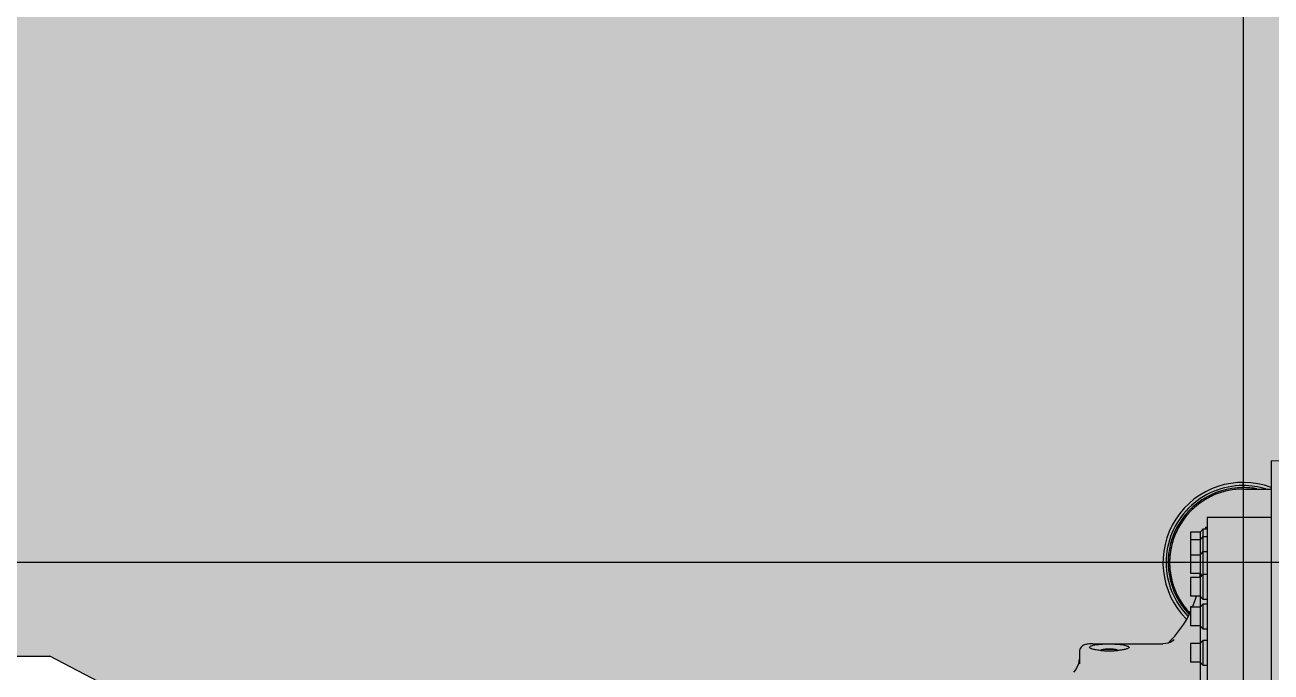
# Model space of a CAD drawing. Header units: millimetres. Extents: x -18489 to 17339, y -1599 to 10961.
# Drawn here: x -14665.5 to -14545.8, y 3104.8 to 3166.9 of the extents above; entities that cross this region are included whole.
import ezdxf

# ---------------------------------------------------------------- set-up
doc = ezdxf.new("R2010")
doc.units = ezdxf.units.MM
for name, color, linetype in [('188K-SM-03-F10-MECH-EQ-Y2257103$0$0 Xref', 8, 'Continuous'), ('188K-SM-03-F10-MECH-EQ-Y2257103$0$M-EQU-FOUNDATION', 8, 'Continuous'), ('188K-SM-03-F10-MECH-EQ-Y2257103$0$Micron CUP L10 HVAC EQU$0$M-MECH-EQU', 136, 'Continuous'), ('188K-SM-03-F10-MECH-EQ-Y2257103$0$Micron CUP L10 HVAC EQU$0$M-PHASE1 AREA', 252, 'Continuous')]:
    doc.layers.add(name, color=color, linetype=linetype)

# ---------------------------------------------------------------- blocks, each defined once
blk = doc.blocks.new('188K-SM-03-F10-MECH-EQ-Y2257103$0$Micron CUP L10 HVAC EQU$0$A$C0c53ceb0')
at = {"layer": '188K-SM-03-F10-MECH-EQ-Y2257103$0$Micron CUP L10 HVAC EQU$0$M-PHASE1 AREA'}
for p, q in [((15946.39442, 22878.08583), (15946.39442, 19633.4986)), ((15973.29009, 22076.66688), (16052.90497, 22079.44709)), ((15973.29009, 22076.66037), (15973.29009, 20755.90123)), ((15946.39442, 22055.9493), (15946.39442, 22050.95456)), ((15946.43347, 22049.60608), (15973.29009, 22049.60608)), ((15946.44437, 22050.95454), (15946.44784, 22055.94928)), ((15910.28826, 22012.85269), (15911.88678, 22012.85269)), ((15910.28826, 22012.85269), (15910.28826, 22011.13789)), ((15973.29009, 22022.36767), (15911.88678, 22022.36767)), ((15911.88678, 22022.36767), (15911.88678, 20810.79399)), ((15905.16286, 22008.2019), (15896.02848, 22008.2019)), ((15896.02848, 22008.2019), (15896.02848, 21968.36151)), ((15905.16286, 22008.18191), (15896.02848, 22008.18191)), ((15905.16286, 22000.83369), (15896.02848, 22000.83369)), ((15905.16286, 22008.2019), (15907.66495, 22011.14627)), ((15905.16286, 22008.18191), (15907.67481, 22011.13789)), ((15905.16286, 22008.2019), (15905.16286, 21968.36151)), ((15905.16286, 22000.83369), (15907.67481, 22003.78968)), ((15910.28826, 22011.15788), (15907.67481, 22011.15788)), ((15907.67481, 22011.15788), (15907.67481, 22003.79178)), ((15911.88678, 22011.13789), (15907.67481, 22011.13789)), ((15911.88678, 22003.78968), (15907.67481, 22003.78968)), ((15907.67481, 22003.78968), (15907.67481, 21943.76913)), ((15905.16286, 21986.24967), (15907.67481, 21989.20565)), ((15911.88678, 21989.20565), (15907.67481, 21989.20565)), ((18509.19987, 21979.03032), (13383.58898, 21979.03032)), ((15905.16286, 21986.24967), (15896.02848, 21986.24967)), ((15905.16286, 21968.36151), (15896.02848, 21968.36151)), ((15905.16286, 21964.7497), (15896.02848, 21964.7497)), ((15896.02848, 21964.7497), (15896.02848, 21946.72511)), ((15905.16286, 21964.61327), (15896.02848, 21964.61327)), ((15905.16286, 21968.36151), (15906.75546, 21966.48739)), ((15905.16286, 21964.61327), (15907.67481, 21967.56925)), ((15905.16286, 21964.61327), (15905.16286, 21946.72511)), ((15905.54346, 21964.61327), (15905.54346, 21967.91364)), ((15911.88678, 21967.56925), (15907.67481, 21967.56925)), ((15905.16286, 21946.72511), (15896.02848, 21946.72511)), ((15905.16286, 21946.72511), (15907.67481, 21943.76913)), ((15905.54346, 21936.19662), (15905.54346, 21946.27724)), ((15907.67481, 21943.76913), (15911.88678, 21943.76913)), ((15897.84196, 21936.36907), (15896.02848, 21936.36907)), ((15896.02848, 21936.36907), (15896.02848, 21918.30846)), ((15905.16286, 21936.19662), (15896.02848, 21936.19662)), ((15905.16286, 21936.19662), (15907.67481, 21939.1526)), ((15905.16286, 21936.19662), (15905.16286, 21918.30846)), ((15911.88678, 21939.1526), (15907.67481, 21939.1526)), ((15907.67481, 21939.1526), (15907.67481, 21915.35248)), ((15905.16286, 21918.30846), (15896.02848, 21918.30846)), ((15905.16286, 21918.30846), (15907.67481, 21915.35248)), ((15905.54346, 21901.35712), (15905.54346, 21917.86058)), ((15879.37387, 21904.06352), (15877.93981, 21903.19046)), ((15880.16822, 21904.65071), (15879.37387, 21904.06352)), ((15880.21739, 21904.69038), (15880.16822, 21904.65071)), ((15905.16286, 21901.35712), (15907.67481, 21904.3131)), ((15907.67481, 21915.35248), (15911.88678, 21915.35248)), ((15911.88678, 21904.3131), (15907.67481, 21904.3131)), ((15907.67481, 21904.3131), (15907.67481, 21880.51298)), ((15789.33388, 21893.55192), (15789.33388, 21881.83596)), ((15802.02051, 21900.99675), (15869.18125, 21900.99675)), ((15869.56199, 21901.00059), (15869.18231, 21900.99674)), ((15872.09886, 21901.22512), (15869.56199, 21901.00059)), ((15874.29463, 21901.70911), (15872.09886, 21901.22512)), ((15876.22483, 21902.37754), (15874.29463, 21901.70911)), ((15877.93981, 21903.19046), (15876.22483, 21902.37754)), ((15905.16286, 21901.35712), (15896.02848, 21901.35712)), ((15896.02848, 21901.35712), (15896.02848, 21883.46896)), ((15905.16286, 21901.35712), (15905.16286, 21883.46896)), ((15788.41482, 21881.60012), (15785.71291, 21876.27508)), ((15789.12257, 21886.10021), (15788.41482, 21881.60012)), ((15905.16286, 21883.46896), (15896.02848, 21883.46896)), ((15905.16286, 21883.46896), (15907.67481, 21880.51298)), ((15905.54346, 21860.53295), (15905.54346, 21883.02109)), ((15907.67481, 21880.51298), (15911.88678, 21880.51298)), ((15785.71291, 21876.27508), (15783.657, 21873.88348))]:
    blk.add_line(p, q, dxfattribs=at)
for centre, radius, start, end in [((15946.39442, 21979.03032), 76.91897, 69.52357114, 224.94230081), ((15946.39442, 21979.03032), 71.92423, 90, 223.52705063), ((15946.39442, 21979.03032), 70.57575, 89.96834303, 223.20917748), ((15946.39442, 21979.03032), 71.92423, 79.42711874, 89.96021126), ((15946.33319, 21978.62132), 74.33094, 72.9541782, 89.91322984), ((15804.05037, 21974.77953), 101.49308, 354.25743841, 356.36731486), ((15804.05037, 21974.77953), 101.49308, 337.61625142, 343.88222477), ((15804.05037, 21974.77953), 101.49308, 313.62032441, 335.4410261), ((15816.74492, 21979.99188), 85.66994, 265.39759368, 266.08199102), ((15817.13011, 21985.60287), 91.29414, 266.0814244, 266.77616324), ((15817.86384, 22000.73379), 106.44244, 266.83986747, 270.00648948), ((15817.87881, 21856.70511), 38.97271, 87.7291923, 92.2708077), ((15817.95957, 21998.34359), 104.05227, 269.95713091, 273.19651214), ((15818.6275, 21985.60287), 91.29414, 273.22383676, 273.9185756), ((15819.0127, 21979.99188), 85.66994, 273.91800898, 274.60240632)]:
    blk.add_arc(centre, radius, start, end, dxfattribs=at)
for points, knots in [([(15946.39442, 22052.95226), (15936.79709, 22052.95284), (15917.36026, 22049.11339), (15892.76892, 22032.66173), (15876.31328, 22008.06982), (15872.47217, 21988.63029), (15872.47229, 21979.03032)], [0, 0, 0, 0, 0.249558444, 0.4999652231, 0.7503730049, 1, 1, 1, 1]), ([(15946.43347, 22049.60608), (15941.82137, 22049.60608), (15932.57163, 22048.69637), (15919.24985, 22044.65509), (15906.96673, 22038.09213), (15896.20135, 22029.25914), (15887.36577, 22018.49576), (15880.80051, 22006.2139), (15876.7569, 21992.89256), (15875.84684, 21983.64263), (15875.84684, 21979.03032)], [0, 0, 0, 0, 0.1249993722, 0.2499985234, 0.3749973264, 0.4999979678, 0.6249973853, 0.7499979451, 0.874995117, 1, 1, 1, 1]), ([(15872.47444, 21979.03035), (15872.5822, 21969.41477), (15876.17881, 21950.35195), (15886.90941, 21934.18915), (15893.34871, 21927.54766)], [0, 0, 0, 0, 0.5096879957, 1, 1, 1, 1]), ([(15875.84684, 21979.03032), (15875.84684, 21974.60462), (15876.68416, 21965.73099), (15880.40989, 21952.90854), (15886.46788, 21941.00928), (15891.92965, 21933.96589), (15894.95792, 21930.7387)], [0, 0, 0, 0, 0.2500080008, 0.500001836, 0.7500030796, 1, 1, 1, 1]), ([(15802.02051, 21900.99675), (15800.57935, 21900.99675), (15797.90337, 21900.86259), (15793.90397, 21900.18942), (15790.34327, 21897.89591), (15789.33388, 21894.99952), (15789.33388, 21893.55192)], [0, 0, 0, 0, 0.2633631369, 0.4893812112, 0.7354600137, 1, 1, 1, 1]), ([(15798.84885, 21897.59586), (15798.84885, 21898.0565), (15799.77358, 21898.67258), (15801.01494, 21899.15033), (15801.95702, 21899.41248), (15802.48257, 21899.53804)], [0, 0, 0, 0, 0.3257547543, 0.617885614, 1, 1, 1, 1]), ([(15809.87069, 21894.59818), (15808.36043, 21894.71986), (15805.65954, 21895.01485), (15802.55932, 21895.577), (15800.62936, 21896.17935), (15799.5816, 21896.62802), (15798.84885, 21897.19585), (15798.84885, 21897.59586)], [0, 0, 0, 0, 0.3878170284, 0.6936971747, 0.809096653, 0.8976143683, 1, 1, 1, 1]), ([(15802.48257, 21899.53804), (15804.6963, 21900.06695), (15809.83857, 21900.69718), (15814.99368, 21900.90038), (15817.8759, 21900.90038)], [0, 0, 0, 0, 0.4412420888, 1, 1, 1, 1]), ([(15817.87881, 21895.84927), (15817.64234, 21895.84503), (15817.28777, 21895.83849), (15816.8145, 21895.83046), (15816.51975, 21895.82402), (15816.28158, 21895.8221), (15816.05206, 21895.8084), (15815.76403, 21895.79279), (15815.47641, 21895.77662), (15815.24624, 21895.7638), (15815.07357, 21895.75419), (15814.92987, 21895.74612), (15814.81448, 21895.7398), (15814.74333, 21895.73554), (15814.68419, 21895.73285), (15814.63316, 21895.72754), (15814.54245, 21895.71872), (15814.36203, 21895.70073), (15814.10378, 21895.67521), (15813.79401, 21895.64454), (15813.56189, 21895.62147), (15813.40676, 21895.60621), (15813.32989, 21895.59838), (15813.2636, 21895.59249), (15813.21969, 21895.58516), (15813.17418, 21895.57828), (15813.11784, 21895.56952), (15813.0274, 21895.55561), (15812.86926, 21895.53121), (15812.64326, 21895.49638), (15812.41734, 21895.46154), (15812.2591, 21895.43716), (15812.1688, 21895.42321), (15812.11209, 21895.41454), (15812.06735, 21895.4075), (15812.02031, 21895.40082), (15811.97802, 21895.38986), (15811.92341, 21895.37732), (15811.85195, 21895.36038), (15811.76216, 21895.33929), (15811.61876, 21895.30549), (15811.47528, 21895.27171), (15811.33185, 21895.23792), (15811.2242, 21895.21258), (15811.14368, 21895.19356), (15811.08966, 21895.18091), (15811.06325, 21895.17453), (15811.03931, 21895.16938), (15811.0281, 21895.16459), (15811.00923, 21895.15758), (15810.9818, 21895.14699), (15810.93238, 21895.12822), (15810.87083, 21895.10474), (15810.79687, 21895.07657), (15810.69829, 21895.03901), (15810.59973, 21895.00144), (15810.50109, 21894.96388), (15810.43962, 21894.94039), (15810.39623, 21894.92398), (15810.37502, 21894.91573), (15810.36212, 21894.91108), (15810.35707, 21894.90582), (15810.34806, 21894.89946), (15810.33515, 21894.88916), (15810.31849, 21894.87632), (15810.29873, 21894.8609), (15810.2723, 21894.84034), (15810.22608, 21894.80437), (15810.16003, 21894.75298), (15810.08079, 21894.69131), (15810.02796, 21894.65019), (15810.00154, 21894.62964)], [0, 0, 0, 0, 0.0625, 0.09375, 0.125, 0.140625, 0.15625, 0.1875, 0.21875, 0.234375, 0.25, 0.265625, 0.2734375, 0.28125, 0.28515625, 0.2890625, 0.296875, 0.3125, 0.34375, 0.375, 0.40625, 0.4140625, 0.421875, 0.4296875, 0.43359375, 0.4375, 0.4453125, 0.453125, 0.46875, 0.5, 0.53125, 0.546875, 0.5546875, 0.5625, 0.56640625, 0.5703125, 0.578125, 0.5859375, 0.59375, 0.609375, 0.625, 0.65625, 0.671875, 0.6875, 0.703125, 0.70703125, 0.7109375, 0.71484375, 0.716796875, 0.71875, 0.7265625, 0.734375, 0.75, 0.765625, 0.78125, 0.8125, 0.828125, 0.84375, 0.8515625, 0.85546875, 0.857421875, 0.859375, 0.86328125, 0.8671875, 0.875, 0.8828125, 0.890625, 0.90625, 0.9375, 0.96875, 1, 1, 1, 1]), ([(15816.3346, 21895.64722), (15815.64522, 21895.61987), (15814.39494, 21895.53753), (15812.7225, 21895.30542), (15811.64213, 21895.03234), (15811.01425, 21894.73345), (15810.95036, 21894.53975)], [0, 0, 0, 0, 0.3705336503, 0.6768039447, 0.8904572333, 1, 1, 1, 1]), ([(15825.75607, 21894.62964), (15825.73043, 21894.64979), (15825.67915, 21894.6901), (15825.60223, 21894.75056), (15825.53812, 21894.80095), (15825.49326, 21894.83622), (15825.4676, 21894.85637), (15825.44842, 21894.87149), (15825.43224, 21894.88408), (15825.41973, 21894.89417), (15825.41092, 21894.90043), (15825.40615, 21894.90554), (15825.39308, 21894.9103), (15825.37164, 21894.91868), (15825.32775, 21894.9354), (15825.26559, 21894.9593), (15825.16583, 21894.99754), (15825.06616, 21895.03579), (15824.96643, 21895.07402), (15824.89174, 21895.10271), (15824.82916, 21895.12658), (15824.77985, 21895.14577), (15824.74733, 21895.15755), (15824.7252, 21895.16745), (15824.69798, 21895.17359), (15824.67184, 21895.17986), (15824.61902, 21895.19233), (15824.54001, 21895.21106), (15824.43454, 21895.23602), (15824.29396, 21895.26931), (15824.15333, 21895.3026), (15824.01279, 21895.33589), (15823.92478, 21895.35668), (15823.85477, 21895.37336), (15823.80118, 21895.38573), (15823.75994, 21895.39649), (15823.71295, 21895.40323), (15823.66841, 21895.41029), (15823.6119, 21895.41901), (15823.52194, 21895.43302), (15823.36431, 21895.45752), (15823.1392, 21895.49252), (15822.91416, 21895.52754), (15822.7339, 21895.55551), (15822.63298, 21895.57135), (15822.56494, 21895.58173), (15822.52138, 21895.58908), (15822.45385, 21895.59513), (15822.37586, 21895.60311), (15822.2708, 21895.61351), (15822.13985, 21895.62659), (15821.93012, 21895.64746), (15821.66807, 21895.67359), (15821.40585, 21895.69965), (15821.22256, 21895.71802), (15821.13057, 21895.72703), (15821.07856, 21895.73246), (15821.02091, 21895.73509), (15820.95077, 21895.73933), (15820.83748, 21895.74558), (15820.63972, 21895.75677), (15820.35697, 21895.77265), (15820.07418, 21895.7885), (15819.84823, 21895.80133), (15819.67795, 21895.81051), (15819.53865, 21895.81959), (15819.41653, 21895.82097), (15819.29627, 21895.82338), (15819.14531, 21895.82605), (15818.90414, 21895.8305), (15818.48191, 21895.83821), (15818.12006, 21895.84485), (15817.87881, 21895.84927)], [0, 0, 0, 0, 0.03125, 0.0625, 0.09375, 0.109375, 0.1171875, 0.125, 0.1328125, 0.13671875, 0.140625, 0.142578125, 0.14453125, 0.1484375, 0.15625, 0.171875, 0.1875, 0.21875, 0.234375, 0.25, 0.265625, 0.2734375, 0.28125, 0.28515625, 0.2890625, 0.29296875, 0.296875, 0.3125, 0.328125, 0.34375, 0.375, 0.390625, 0.40625, 0.4140625, 0.421875, 0.4296875, 0.43359375, 0.4375, 0.4453125, 0.453125, 0.46875, 0.5, 0.53125, 0.546875, 0.5625, 0.56640625, 0.5703125, 0.578125, 0.5859375, 0.59375, 0.609375, 0.625, 0.65625, 0.6875, 0.703125, 0.7109375, 0.71484375, 0.71875, 0.7265625, 0.734375, 0.75, 0.78125, 0.8125, 0.828125, 0.84375, 0.859375, 0.8671875, 0.875, 0.890625, 0.90625, 0.9375, 1, 1, 1, 1]), ([(15817.88172, 21900.90038), (15820.31063, 21900.90038), (15824.81067, 21900.75546), (15830.09862, 21900.19895), (15833.52525, 21899.51826), (15835.28984, 21898.96071), (15836.44169, 21898.43551), (15836.90876, 21897.8428), (15836.90876, 21897.59586)], [0, 0, 0, 0, 0.368842991, 0.6833220952, 0.8057743514, 0.8993439764, 0.9625010262, 1, 1, 1, 1]), ([(15824.13116, 21894.99524), (15823.51338, 21895.21854), (15821.9328, 21895.48428), (15820.35304, 21895.61033), (15819.42301, 21895.64722)], [0, 0, 0, 0, 0.413755808, 1, 1, 1, 1]), ([(15824.80726, 21894.53975), (15824.77452, 21894.639), (15824.54407, 21894.83338), (15824.29313, 21894.93669), (15824.13116, 21894.99524)], [0, 0, 0, 0, 0.3776700724, 1, 1, 1, 1]), ([(15836.90876, 21897.59586), (15836.90876, 21897.19585), (15836.17602, 21896.62802), (15835.12826, 21896.17935), (15833.19829, 21895.577), (15830.09807, 21895.01485), (15827.39719, 21894.71986), (15825.88692, 21894.59818)], [0, 0, 0, 0, 0.1023856317, 0.190903347, 0.3063028253, 0.6121829716, 1, 1, 1, 1])]:
    blk.add_open_spline(points, degree=3, knots=knots, dxfattribs=at)
blk.add_wipeout([(15154.74577, 21020.48894), (14638.37854, 21020.48894), (14638.37854, 20759.76789), (14232.38955, 20759.76789), (14232.38955, 21020.48894), (13716.02232, 21020.48894), (13716.02232, 21812.67494), (13924.21636, 21812.67494), (14070.62832, 21889.17848), (14232.38955, 21889.17848), (14232.38955, 22073.39598), (14638.37854, 22073.39598), (14638.37854, 21889.17848), (14778.91507, 21889.17848), (14800.13977, 21889.17848), (14946.55173, 21812.67494), (15154.74577, 21812.67494), (15154.74577, 21669.47408), (15171.49282, 21663.8577), (15171.49282, 21733.76083), (15203.21071, 21733.76083), (15203.21071, 21099.40304), (15171.49282, 21099.40304), (15171.49282, 21169.30617), (15154.74577, 21163.68979)]).dxf.layer = '188K-SM-03-F10-MECH-EQ-Y2257103$0$Micron CUP L10 HVAC EQU$0$M-PHASE1 AREA'
for p in [(14638.37854, 21889.17848), (14976.17406, 21797.19661)]:
    blk.add_line(p, (14800.13977, 21889.17848), dxfattribs=at)
blk = doc.blocks.new('188K-SM-03-F10-MECH-EQ-Y2257103$0$Micron CUP L10 HVAC EQU')
at = {"layer": '188K-SM-03-F10-MECH-EQ-Y2257103$0$Micron CUP L10 HVAC EQU$0$M-MECH-EQU'}
blk.add_blockref('188K-SM-03-F10-MECH-EQ-Y2257103$0$Micron CUP L10 HVAC EQU$0$A$C0c53ceb0', (-206166.7, 2082.2), dxfattribs=at)
blk = doc.blocks.new('188K-SM-03-F10-MECH-EQ-Y2257103')
at = {"layer": '188K-SM-03-F10-MECH-EQ-Y2257103$0$M-EQU-FOUNDATION'}
h = blk.add_hatch(dxfattribs=at)
h.set_pattern_fill('AR-CONC', color=256, scale=0.1)
h.set_pattern_definition([(50, (4473.521, 709.199), (18.218467, -1.593909), [1.905, -20.955]), (355, (4473.521, 709.2), (-3.524342, 19.105685), [1.524, -16.764058]), (100.45144, (4475.04, 709.066), (14.694125, 17.511775), [1.619001, -17.809024]), (46.1842, (4473.521, 714.28), (27.107904, -4.204233), [2.8575, -31.4325]), (96.63556, (4475.78, 713.93), (23.740413, 24.742612), [2.428502, -26.71356]), (351.18415, (4473.52, 714.28), (23.740413, 24.742612), [2.285997, -25.145973]), (21, (4476.061, 713.009), (15.161439, -10.22652), [1.905, -20.955]), (326, (4476.061, 713.01), (6.180203, 18.418797), [1.524, -16.764]), (71.45144, (4477.325, 712.157), (21.341642, 8.192277), [1.619001, -17.808994]), (37.5, (4473.5214, 709.199), (0.3088603, 8.4555039), [0, -16.5608, 0, -17.018, 0, -16.8275]), (7.5, (4473.521, 709.199), (6.6819663, 10.0180575), [0, -9.7028, 0, -16.1798, 0, -6.4135]), (327.5, (4467.857, 709.199), (13.5590595, -0.5728744), [0, -6.35, 0, -19.812, 0, -26.289]), (317.5, (4465.317, 709.199), (14.812918, 2.542649), [0, -8.255, 0, -13.1572, 0, -18.669])])
h.paths.add_polyline_path([(-14928.15, 5602.46), (-14278.15, 5602.46), (-14278.15, 1902.46), (-14928.15, 1902.46)], flags=16)
h.paths.add_polyline_path([(-14933.15, 5607.46), (-14273.15, 5607.46), (-14273.15, 1897.46), (-14933.15, 1897.46)])
h = blk.add_hatch(dxfattribs=at)
h.set_pattern_fill('AR-CONC', color=256, scale=0.3)
h.set_pattern_definition([(50, (4473.52, 709.2), (54.6554, -4.78173), [5.715, -62.865]), (355, (4473.52, 709.2), (-10.57303, 57.31705), [4.572, -50.29218]), (100.45144, (4478.076, 708.8), (44.08237, 52.53533), [4.857, -53.42707]), (46.1842, (4473.52, 724.44), (81.32371, -12.6127), [8.5725, -94.2975]), (96.63556, (4480.3, 723.39), (71.22124, 74.22784), [7.2855, -80.14068]), (351.18415, (4473.52, 724.44), (71.22124, 74.22784), [6.858, -75.43792]), (21, (4481.14, 720.63), (45.48432, -30.67956), [5.715, -62.865]), (326, (4481.14, 720.63), (18.54061, 55.25639), [4.572, -50.292]), (71.45144, (4484.93, 718.07), (64.02493, 24.57683), [4.857, -53.42698]), (37.5, (4473.521, 709.2), (0.926581, 25.366512), [0, -49.6824, 0, -51.054, 0, -50.4825]), (7.5, (4473.52, 709.2), (20.0459, 30.054172), [0, -29.1084, 0, -48.5394, 0, -19.2405]), (327.5, (4456.529, 709.2), (40.677179, -1.718623), [0, -19.05, 0, -59.436, 0, -78.867]), (317.5, (4448.91, 709.2), (44.438754, 7.62795), [0, -24.765, 0, -39.4716, 0, -56.007])])
h.paths.add_polyline_path([(-14918.15, 5592.46), (-14288.15, 5592.46), (-14288.15, 1912.46), (-14918.15, 1912.46)])
at = {"layer": '188K-SM-03-F10-MECH-EQ-Y2257103$0$0 Xref', "xscale": 0.1, "yscale": 0.1, "zscale": 0.1}
blk.add_blockref('188K-SM-03-F10-MECH-EQ-Y2257103$0$Micron CUP L10 HVAC EQU', (4473.52, 709.2), dxfattribs=at)

msp = doc.modelspace()

# ---------------------------------------------------------------- block references
msp.add_blockref('188K-SM-03-F10-MECH-EQ-Y2257103', (0, 0))

doc.saveas('drawing.dxf')
